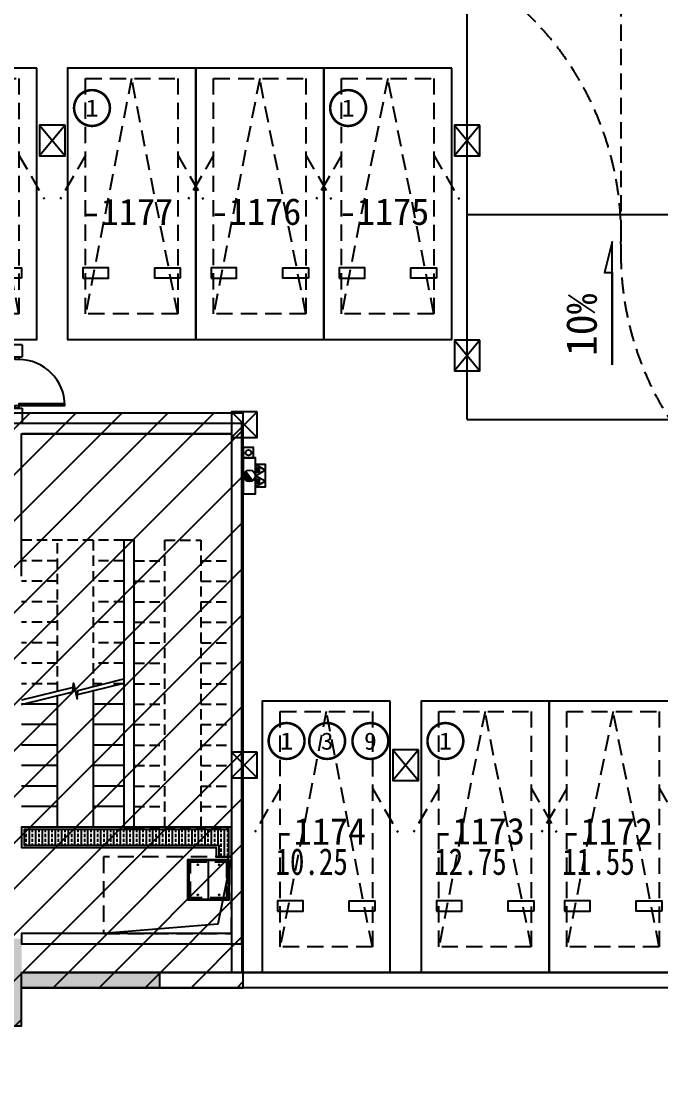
# Model space of a CAD drawing. Header units: millimetres. Extents: x 693907 to 1906102, y -24098 to 332602.
# Drawn here: x 860317 to 872791, y 236460 to 257470 of the extents above; entities that cross this region are included whole.
import ezdxf
from ezdxf.enums import TextEntityAlignment as Align

# ---------------------------------------------------------------- set-up
doc = ezdxf.new("R2010")
doc.units = ezdxf.units.MM
doc.header["$LTSCALE"] = 100
for name, pattern in [('A6-DK-B1F$0$HIDDEN2', [4.7625, 3.175, -1.5875]), ('XA6-130-PD-B1F(5500)$0$ACO-DASHED', [3, 2, -1]), ('XA6-130-PD-B1F(5500)$0$HIDDEN2', [4.7625, 3.175, -1.5875])]:
    doc.linetypes.add(name, pattern=pattern)
doc.layers.get('Defpoints').update_dxf_attribs({"color": 189})
for name, color, linetype in [('-ACO-TTLB', 153, 'Continuous'), ('7#-HW-B1F$0$S-HATCH-X', 251, 'Continuous'), ('7#-W-B1F$0$S-WALL-S', 4, 'Continuous'), ('A-HATCH', 251, 'Continuous'), ('A6-DK-B1F$0$A-CONC', 30, 'Continuous'), ('A6-DK-B1F$0$A-DOOR', 190, 'Continuous'), ('A6-DK-B1F$0$A-PRKG', 175, 'A6-DK-B1F$0$HIDDEN2'), ('A6-DK-B1F$0$A-PRKG-SIGN', 252, 'Continuous'), ('A6-DK-B1F$0$A-TRACK', 77, 'A6-DK-B1F$0$HIDDEN2'), ('A6-DK-B1F$0$A-WALL', 2, 'Continuous'), ('A6-DK-BG-B1F$0$A-DRAIN', 152, 'Continuous'), ('A6-DK-BG-B1F$0$A-STAIR', 142, 'Continuous'), ('A6-W-B1$0$S-WALL-S', 4, 'Continuous'), ('a_parking_number', 120, 'Continuous'), ('a_parking_price', 211, 'Continuous'), ('TP-DK-1(xhs)$0$P-J-DIM-L', 70, 'Continuous'), ('TP-DK-1(xhs)$0$P-X-L', 240, 'Continuous'), ('TP-DK-1(xhs)$0$P-X-M', 2, 'Continuous'), ('TP-DK-1(xhs)$0$P-X-X', 1, 'Continuous'), ('XA6-130-PD-B1F(5500)$0$A-DRAIN', 152, 'Continuous'), ('XA6-130-PD-B1F(5500)$0$A-HATCH', 251, 'Continuous'), ('XA6-130-PD-B1F(5500)$0$A-HOLE-FLOR', 242, 'Continuous'), ('XA6-130-PD-B1F(5500)$0$A-INDEX', 134, 'Continuous'), ('XA6-130-PD-B1F(5500)$0$A-LOWER', 131, 'XA6-130-PD-B1F(5500)$0$HIDDEN2'), ('XA6-130-PD-B1F(5500)$0$A-STAIR', 142, 'Continuous'), ('XA6-130-PD-B1F(5500)$0$A-WALL', 2, 'Continuous'), ('XA6-130-PD-B1F(5500)$0$X23-BF$0$A-HATCH', 251, 'Continuous'), ('xref(dwg引用图层)', 7, 'Continuous')]:
    doc.layers.add(name, color=color, linetype=linetype)
doc.layers.add('7#-HW-B1F$0$S-EDIT', color=241, linetype='Continuous', plot=False)
doc.layers.add('A6-W-B1$0$S-EDIT', color=241, linetype='Continuous', plot=False)
doc.layers.add('LVTRY', color=6, linetype='Continuous', lineweight=18)
doc.layers.add('PUB_TEXT', color=7, linetype='Continuous', lineweight=15)
doc.styles.add('-黑体', font='simhei.ttf')
doc.styles.add('A6-DK-BG-B1F$0$华文细黑', font='STXIHEI.TTF')
doc.styles.add('华文细黑', font='STXIHEI.TTF')
doc.styles.add('黑体', font='simhei.ttf', dxfattribs={"width": 0.8})

# ---------------------------------------------------------------- blocks, each defined once
blk = doc.blocks.new('*U175')
at = {"layer": 'XA6-130-PD-B1F(5500)$0$A-DRAIN'}
blk.add_lwpolyline([(50, 50), (50, 850), (850, 850), (850, 50)], close=True, dxfattribs=at)
at = {"layer": 'XA6-130-PD-B1F(5500)$0$A-HOLE-FLOR'}
blk.add_lwpolyline([(0, 0), (270, 1317), (2500, 1500)], dxfattribs=at)
for points in [[(65, 835), (450, 835), (450, 65), (65, 65)], [(835, 835), (450, 835), (450, 65), (835, 65)]]:
    blk.add_lwpolyline(points, close=True, dxfattribs=at)
at = {"layer": 'XA6-130-PD-B1F(5500)$0$A-LOWER'}
for points in [[(0, 1500), (0, 0), (2500, 0), (2500, 1500), (0, 1500)], [(100, 100), (100, 800), (800, 800), (800, 100), (100, 100)]]:
    blk.add_lwpolyline(points, dxfattribs=at)
at = {"layer": 'XA6-130-PD-B1F(5500)$0$X23-BF$0$A-HATCH'}
blk.add_lwpolyline([(65, 65), (65, 835), (835, 835), (835, 65)], close=True, dxfattribs=at)
for centre in [(242, 745), (657, 745), (242, 155), (657, 155)]:
    blk.add_circle(centre, 8, dxfattribs=at)
blk = doc.blocks.new('XA6-130-PD-B1F(5500)', base_point=(135471, -110396))
at = {"layer": 'XA6-130-PD-B1F(5500)$0$A-HATCH'}
h = blk.add_hatch(dxfattribs=at)
h.set_pattern_fill('ANSI33', color=256, scale=20, angle=405)
h.set_pattern_definition([(90, (99903.42, -43221.6), (-127, 8e-14), []), (90, (99966.92, -43158.1), (-127, 8e-14), [63.5, -31.75])])
h.paths.add_polyline_path([(135721, -108896), (135521, -108896), (135521, -108366), (139521, -108366), (139521, -108666), (135721, -108666)])
at = {"layer": 'XA6-130-PD-B1F(5500)$0$A-INDEX'}
for points in [[(139571, -105921), (138572, -105672), (138559, -105504), (138482, -105814), (138469, -105646), (137571, -105421)], [(138475, -105730), (137571, -105504)], [(138566, -105588), (139571, -105839)]]:
    blk.add_lwpolyline(points, dxfattribs=at)
at = {"layer": 'XA6-130-PD-B1F(5500)$0$A-STAIR', "linetype": 'XA6-130-PD-B1F(5500)$0$ACO-DASHED'}
for points in [[(136771, -108316), (136771, -102716), (136071, -102716), (136071, -108316), (136771, -108316)], [(137571, -102716), (139571, -102716)], [(138171, -102716), (138171, -105557)], [(138871, -105674), (138871, -102716)], [(136071, -103116), (135471, -103116)], [(137371, -103116), (136771, -103116)], [(137571, -103116), (138171, -103116)], [(138871, -103116), (139571, -103116)], [(136071, -103516), (135471, -103516)], [(137371, -103516), (136771, -103516)], [(137571, -103516), (138171, -103516)], [(138871, -103516), (139571, -103516)], [(136071, -103916), (135471, -103916)], [(137371, -103916), (136771, -103916)], [(137571, -103916), (138171, -103916)], [(138871, -103916), (139571, -103916)], [(136071, -104316), (135471, -104316)], [(137371, -104316), (136771, -104316)], [(137571, -104316), (138171, -104316)], [(138871, -104316), (139571, -104316)], [(136071, -104716), (135471, -104716)], [(137371, -104716), (136771, -104716)], [(137571, -104716), (138171, -104716)], [(138871, -104716), (139571, -104716)], [(136071, -105116), (135471, -105116)], [(137371, -105116), (136771, -105116)], [(137571, -105116), (138171, -105116)], [(138871, -105116), (139571, -105116)], [(136071, -105516), (135471, -105516)], [(137371, -105516), (136771, -105516)], [(138006, -105516), (138171, -105516)], [(138871, -105516), (139571, -105516)], [(136071, -105916), (135471, -105916)], [(137371, -105916), (136771, -105916)], [(136071, -106316), (135471, -106316)], [(137371, -106316), (136771, -106316)], [(136071, -106716), (135471, -106716)], [(137371, -106716), (136771, -106716)], [(136071, -107116), (135471, -107116)], [(137371, -107116), (136771, -107116)], [(136071, -107516), (135471, -107516)], [(137371, -107516), (136771, -107516)], [(136071, -107916), (135471, -107916)], [(137371, -107916), (136771, -107916)], [(137371, -108316), (135471, -108316)]]:
    blk.add_lwpolyline(points, dxfattribs=at)
at = {"layer": 'XA6-130-PD-B1F(5500)$0$A-STAIR'}
for points in [[(137571, -105516), (137776, -105516)], [(138171, -105639), (138171, -108316), (138871, -108316), (138871, -105757)], [(137571, -105916), (138171, -105916)], [(138871, -105916), (139571, -105916)], [(137571, -106316), (138171, -106316)], [(138871, -106316), (139571, -106316)], [(137571, -106716), (138171, -106716)], [(138871, -106716), (139571, -106716)], [(137571, -107116), (138171, -107116)], [(138871, -107116), (139571, -107116)], [(137571, -107516), (138171, -107516)], [(138871, -107516), (139571, -107516)], [(137571, -107916), (138171, -107916)], [(138871, -107916), (139571, -107916)], [(135471, -108896), (135471, -108316), (139571, -108316), (139571, -108716), (135771, -108716), (135771, -108896), (135471, -108896)], [(135521, -108896), (135521, -108366), (139521, -108366), (139521, -108666), (135721, -108666), (135721, -108896)]]:
    blk.add_lwpolyline(points, dxfattribs=at)
at = {"layer": 'XA6-130-PD-B1F(5500)$0$A-WALL'}
for points in [[(135271, -110596), (135271, -100436), (139771, -100436), (139771, -103216)], [(139571, -103216), (139571, -100636), (135471, -100636), (135471, -110396), (139571, -110396), (139571, -110596), (135271, -110596)], [(139571, -103416), (139571, -103216)]]:
    blk.add_lwpolyline(points, dxfattribs=at)
blk.add_lwpolyline([(137571, -108316), (137371, -108316), (137371, -102716), (137571, -102716)], close=True, dxfattribs=at)
at = {"layer": 'XA6-130-PD-B1F(5500)$0$A-LOWER', "xscale": -1, "rotation": 180}
blk.add_blockref('*U175', (135471, -108896), dxfattribs=at)
blk = doc.blocks.new('X7-B1F')
at = {"xscale": -1}
blk.add_blockref('XA6-130-PD-B1F(5500)', (46780, 3110), dxfattribs=at)
blk = doc.blocks.new('7#-HW-B1F')
at = {"layer": '7#-HW-B1F$0$S-HATCH-X'}
blk.add_hatch(color=256, dxfattribs=at).paths.add_polyline_path([(45382, 2350), (42680, 2350), (42680, 3010), (42380, 3010), (42380, 1610), (39020, 1610), (39020, 3010), (38770, 3010), (38770, 1610), (35090, 1610), (35090, 2760), (34840, 2760), (34840, 310), (35140, 310), (35140, 1310), (42680, 1310), (42680, 2050), (45382, 2050)])
at = {"layer": '7#-HW-B1F$0$S-EDIT'}
for p, q in [((42680, 2350), (45382, 2350)), ((45382, 2050), (45382, 2350)), ((42680, 2050), (45382, 2050))]:
    blk.add_line(p, q, dxfattribs=at)
blk = doc.blocks.new('7#-W-B1F')
at = {"layer": '7#-W-B1F$0$S-WALL-S', "color": 0, "linetype": 'ByBlock', "lineweight": -2}
for p, q in [((42680, 2350), (45382, 2350)), ((45382, 2050), (45382, 2350)), ((42680, 2050), (45382, 2050))]:
    blk.add_line(p, q, dxfattribs=at)
blk = doc.blocks.new('BF1')
at = {"layer": 'xref(dwg引用图层)'}
for name in ['7#-HW-B1F', '7#-W-B1F']:
    blk.add_blockref(name, (75420, 236550), dxfattribs=at)
blk = doc.blocks.new('TP-DK-1(xhs)$0$PG01.1')
at = {"color": 1}
for p, q in [((108, 187), (0, 0)), ((80, 72), (66, 58)), ((89, 72), (66, 48)), ((99, 72), (66, 39)), ((109, 72), (66, 29)), ((118, 72), (66, 20)), ((128, 72), (66, 10)), ((138, 72), (66, 0)), ((147, 72), (76, 0)), ((150, 65), (85, 0)), ((150, 56), (94, 0)), ((150, 46), (104, 0)), ((216, 0), (108, 187)), ((150, 36), (114, 0)), ((150, 27), (123, 0)), ((150, 17), (133, 0)), ((150, 8), (142, 0)), ((324, 187), (216, 0)), ((296, 72), (282, 58)), ((305, 72), (282, 48)), ((315, 72), (282, 39)), ((325, 72), (282, 29)), ((334, 72), (282, 20)), ((344, 72), (282, 10)), ((354, 72), (282, 0)), ((363, 72), (292, 0)), ((366, 65), (301, 0)), ((366, 56), (310, 0)), ((366, 46), (320, 0)), ((432, 0), (324, 187)), ((366, 36), (330, 0)), ((366, 27), (339, 0)), ((366, 17), (349, 0)), ((366, 8), (358, 0))]:
    blk.add_line(p, q, dxfattribs=at)
at = {"color": 2}
for p, q in [((0, 0), (216, 0)), ((216, 0), (432, 0))]:
    blk.add_line(p, q, dxfattribs=at)
at = {"color": 1}
for points in [[(0, 0), (436, 0), (436, 190), (0, 190)], [(66, 72), (150, 72), (150, 0), (66, 0)], [(282, 72), (366, 72), (366, 0), (282, 0)]]:
    blk.add_lwpolyline(points, close=True, dxfattribs=at)
blk = doc.blocks.new('TP-DK-1(xhs)$0$PG02.4')
blk.add_hatch(color=1).paths.add_polyline_path([(265, 48, 0.699012), (461, 120, 0.141488), (444, 179)])
at = {"color": 1}
blk.add_line((265, 48), (444, 179), dxfattribs=at)
blk.add_lwpolyline([(0, 0), (700, 0), (700, 240), (0, 240)], close=True, dxfattribs=at)
blk.add_circle((350, 120), 111, dxfattribs=at)
blk = doc.blocks.new('TP-DK-1(xhs)')
at = {"layer": 'TP-DK-1(xhs)$0$P-J-DIM-L', "color": 8, "true_color": 0x808080}
blk.add_lwpolyline([(122430, 248950), (122630, 248950), (122630, 249150), (122430, 249150)], close=True, dxfattribs=at)
at = {"layer": 'TP-DK-1(xhs)$0$P-X-L'}
blk.add_circle((122530, 249050), 55, dxfattribs=at)
at = {"layer": 'TP-DK-1(xhs)$0$P-X-M', "extrusion": (0, 0, -1), "xscale": -1, "zscale": -1, "rotation": 90}
blk.add_blockref('TP-DK-1(xhs)$0$PG01.1', (-122670, 248818), dxfattribs=at)
at = {"layer": 'TP-DK-1(xhs)$0$P-X-X', "rotation": 270}
blk.add_blockref('TP-DK-1(xhs)$0$PG02.4', (122430, 248950), dxfattribs=at)
blk = doc.blocks.new('A6-W-B1$0$Z-2')
at = {"layer": 'A6-W-B1$0$S-EDIT'}
for p, q in [((72869, 44139), (73369, 43539)), ((73369, 44139), (72869, 43539))]:
    blk.add_line(p, q, dxfattribs=at)
at = {"layer": 'A6-W-B1$0$S-WALL-S', "color": 0, "linetype": 'ByBlock', "lineweight": -2}
blk.add_lwpolyline([(73369, 44139), (72869, 44139), (72869, 43539), (73369, 43539), (73369, 44139)], dxfattribs=at)
blk = doc.blocks.new('A6-W-B1$0$Z-3')
at = {"layer": 'A6-W-B1$0$S-EDIT'}
for p, q in [((-250, 250), (250, -250)), ((250, 250), (-250, -250))]:
    blk.add_line(p, q, dxfattribs=at)
at = {"layer": 'A6-W-B1$0$S-WALL-S', "color": 0, "linetype": 'ByBlock', "lineweight": -2}
blk.add_lwpolyline([(250, 250), (-250, 250), (-250, -250), (250, -250), (250, 250)], dxfattribs=at)
blk = doc.blocks.new('A6-W-B1', base_point=(85957, 40190))
at = {"layer": 'A6-W-B1$0$S-WALL-S', "elevation": 0}
blk.add_lwpolyline([(204057, 279090), (260207, 279090), (260207, 293890), (260507, 293890), (260507, 278790), (204057, 278790)], close=True, dxfattribs=at)
at = {"layer": 'A6-W-B1$0$S-WALL-S'}
for name, p in [('A6-W-B1$0$Z-2', (131538, 251500)), ('A6-W-B1$0$Z-2', (139638, 251500)), ('A6-W-B1$0$Z-2', (139638, 247300)), ('A6-W-B1$0$Z-3', (208407, 289790)), ('A6-W-B1$0$Z-2', (138437, 239300)), ('A6-W-B1$0$Z-3', (208407, 283140))]:
    blk.add_blockref(name, p, dxfattribs=at)
blk = doc.blocks.new('A6-DK-BG-B1F$0$A-DRAIN-INDEX')
blk.add_lwpolyline([(300, 0), (0, 0), (-300, 0), (-500, 0), (-300, 50), (-300, 0)], close=True)
at = {"style": 'A6-DK-BG-B1F$0$华文细黑'}
blk.add_attdef('坡度', text='', height=250, dxfattribs=at).set_placement((0, 100), align=Align.CENTER)
blk = doc.blocks.new('A6-DK-BG-B1F')
at = {"layer": 'A6-DK-BG-B1F$0$A-STAIR'}
for p, q in [((126800, 249700), (126800, 267450)), ((126800, 253700, 0), (132950, 253700, 0)), ((126800, 249700, 0), (132950, 249700, 0))]:
    blk.add_line(p, q, dxfattribs=at)
at = {"layer": 'A6-DK-BG-B1F$0$A-DRAIN'}
ref = blk.add_blockref('A6-DK-BG-B1F$0$A-DRAIN-INDEX', (129631, 251668, 0), dxfattribs=dict(at, xscale=-3, yscale=3, zscale=3, rotation=90))
ref.add_attrib('坡度', '10%', dxfattribs={"layer": '0', "height": 600, "rotation": 90, "style": 'A6-DK-BG-B1F$0$华文细黑'}).set_placement((129331, 251548, 0), align=Align.CENTER)
blk = doc.blocks.new('A6-DK-B1F$0$gsethsergtyf')
at = {"layer": 'A6-DK-B1F$0$A-TRACK'}
blk.add_line((129800, 291700), (129800, 252950), dxfattribs=at)
for centre, start, end in [((123805, 253310), 358.2809, 90), ((135800, 252950), 180, 270)]:
    blk.add_arc(centre, 6000, start, end, dxfattribs=at)
blk = doc.blocks.new('dttc')
at = {"layer": 'A-HATCH'}
h = blk.add_hatch(dxfattribs=at)
h.set_pattern_fill('ANSI31', color=256, scale=200)
h.paths.add_polyline_path([(75320, 237860), (82860, 237860), (82860, 236460), (89280, 236460), (89280, 237860), (104140, 237860), (104140, 236460), (110560, 236460), (110561, 237860), (118100, 237860), (118100, 238600), (122430, 238600), (122430, 249820), (117910, 249820), (117910, 247040), (114460, 247060), (114460, 248850), (112450, 248850), (112450, 249940), (108500, 249940), (108500, 251260), (105390, 251260), (105390, 248840), (88030, 248840), (88030, 251260), (84920, 251260), (84920, 248840), (78980, 248840), (78980, 247040), (76120, 247040), (76120, 243840), (75320, 243840)])
blk.add_lwpolyline([(89280, 237860), (104140, 237860), (104140, 236460), (110560, 236460), (110561, 237860), (118100, 237860), (118100, 238600), (122430, 238600), (122430, 249820), (117910, 249820), (117910, 247040), (114460, 247060), (114460, 248850), (112450, 248850), (112450, 249940), (108500, 249940), (108500, 251260), (105390, 251260), (105390, 248840), (88030, 248840)], dxfattribs=at)
blk = doc.blocks.new('A6-DK-B1F$0$标准车位')
blk.add_lwpolyline([(350, 4600), (1250, 0), (2150, 4600)])
blk.add_lwpolyline([(350, 4600), (2150, 4600), (2150, 0), (350, 0)], close=True)
at = {"layer": 'A6-DK-B1F$0$A-PRKG-SIGN'}
for points in [[(0, -200), (2500, -200), (2500, 5100), (0, 5100)], [(300, 3900), (800, 3900), (800, 3700), (300, 3700)], [(2200, 3900), (1700, 3900), (1700, 3700), (2200, 3700)]]:
    blk.add_lwpolyline(points, close=True, dxfattribs=at)
at = {"layer": 'Defpoints', "color": 8, "linetype": 'A6-DK-B1F$0$HIDDEN2', "extrusion": (-5.18032e-09, 4.96178e-22, 1), "elevation": 0}
for points in [[(350, 1500), (-145, 2357)], [(2150, 1500), (2645, 2357)]]:
    blk.add_lwpolyline(points, dxfattribs=at)
blk = doc.blocks.new('*U444')
at = {"color": 0, "linetype": 'ByBlock', "lineweight": -2}
for points in [[(35, 1000), (35, 950), (-35, 950), (-35, 1000)], [(35, 50), (35, 0), (-35, 0), (-35, 50)], [(935, 85), (35, 85), (35, 50), (935, 50)]]:
    blk.add_lwpolyline(points, close=True, dxfattribs=at)
blk.add_arc((35, 50), 900, 0, 90, dxfattribs=at)

msp = doc.modelspace()

# ---------------------------------------------------------------- linework, layer by layer
at = {"layer": 'A6-DK-B1F$0$A-CONC'}
for p, q in [((916466.9, 238900, 0), (860336.9, 238900, 0)), ((916766.9, 238600, 0), (860316.9, 238600, 0))]:
    msp.add_line(p, q, dxfattribs=at)
at = {"layer": 'A6-DK-B1F$0$A-WALL'}
for p, q in [((860326.9, 251160), (854466.9, 251160, 0)), ((860326.9, 251160), (860326.9, 250920, 0)), ((860126.9, 250920, 0), (860326.9, 250920, 0)), ((860126.9, 249920, 0), (860326.9, 249920, 0)), ((860326.9, 249920, 0), (860326.9, 249620, 0)), ((864616.9, 249620, 0), (860326.9, 249620, 0)), ((864616.9, 249620, 0), (864616.9, 238900, 0)), ((864416.9, 249420, 0), (860326.9, 249420, 0)), ((864416.9, 249420, 0), (864416.9, 238900, 0))]:
    msp.add_line(p, q, dxfattribs=at)
at = {"layer": 'LVTRY', "color": 6, "const_width": 50}
for points in [[(862042.6, 255781.2, 1), (861342.6, 255781.2, 1)], [(867042.6, 255781.2, 1), (866342.6, 255781.2, 1)], [(865841.8, 243421.2, 1), (865141.8, 243421.2, 1)], [(866633.7, 243421.2, 1), (865933.7, 243421.2, 1)], [(867477.7, 243421.2, 1), (866777.7, 243421.2, 1)], [(868941.8, 243421.2, 1), (868241.8, 243421.2, 1)]]:
    msp.add_lwpolyline(points, format="xyb", close=True, dxfattribs=at)

# ---------------------------------------------------------------- block references
at = {"layer": '-ACO-TTLB'}
for name in ['BF1', 'dttc']:
    msp.add_blockref(name, (742216.9, 0), dxfattribs=at)
msp.add_blockref('A6-DK-B1F$0$gsethsergtyf', (742216.9, 0))
at = {"layer": 'A6-DK-B1F$0$A-DOOR'}
msp.add_blockref('*U444', (860226.9, 249920, 0), dxfattribs=at)
at = {"layer": 'A6-DK-B1F$0$A-PRKG', "linetype": 'ByBlock', "extrusion": (5.18032e-09, -4.99294e-22, -1), "xscale": -1, "zscale": -1, "rotation": 180}
for p in [(-860616.9, 256360, 0), (-863716.9, 256360, 0), (-866216.9, 256360, 0), (-868716.9, 256360, 0), (-867516, 244000, 0), (-870616, 244000, 0), (-873116, 244000, 0)]:
    msp.add_blockref('A6-DK-B1F$0$标准车位', p, dxfattribs=at)
at = {"layer": 'xref(dwg引用图层)'}
for name, p in [('A6-W-B1', (742216.9, 0)), ('TP-DK-1(xhs)', (742216.9, 0)), ('A6-DK-BG-B1F', (742216.9, 0)), ('X7-B1F', (817636.9, 236550))]:
    msp.add_blockref(name, p, dxfattribs=at)

# ---------------------------------------------------------------- texts
at = {"layer": 'a_parking_number', "style": '华文细黑'}
for s, p in [('-1177', (862393.7, 253754.8, 0)), ('-1176', (864893.7, 253754.8, 0)), ('-1175', (867393.7, 253754.8, 0)), ('-1174', (866160.8, 241657)), ('-1173', (869260.8, 241657)), ('-1172', (871760.8, 241657))]:
    msp.add_text(s, height=520, dxfattribs=at).set_placement(p, align=Align.MIDDLE)
at = {"layer": 'a_parking_price', "style": '黑体', "width": 0.8}
for s, p in [('10.25', (865274, 240807.1)), ('12.75', (868374, 240807.1)), ('11.55', (870874, 240807.1))]:
    msp.add_text(s, height=520, dxfattribs=at).set_placement(p)
at = {"layer": 'PUB_TEXT', "color": 6, "style": '-黑体'}
for s, width, p, p2 in [('1', 1.065055, (861564.3, 255614.9), (861820.9, 255614.9)), ('1', 1.065055, (866564.3, 255614.9), (866820.9, 255614.9)), ('1', 1.065055, (865363.5, 243254.9), (865620, 243254.9)), ('3', 1.032317, (866159.3, 243252), (866408, 243252)), ('9', 1.032317, (867003.3, 243252), (867252, 243252)), ('1', 1.065055, (868463.5, 243254.9), (868720, 243254.9))]:
    msp.add_text(s, height=335, dxfattribs=dict(at, width=width)).set_placement(p, p2, align=Align.FIT)

doc.saveas('drawing.dxf')
